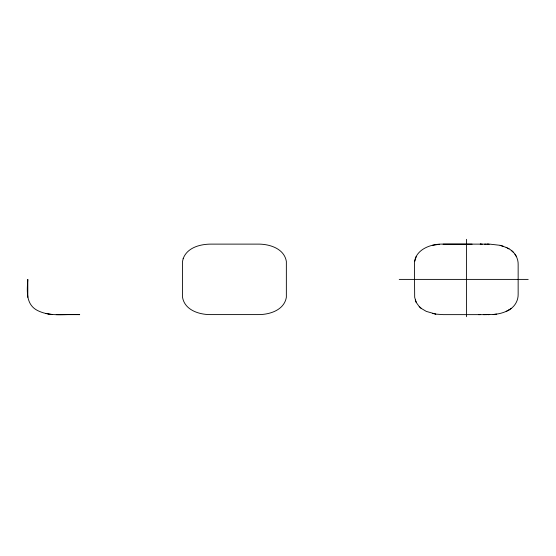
<?xml version="1.0" encoding="UTF-8"?>
<svg xmlns="http://www.w3.org/2000/svg" width="556" height="556" viewBox="0 0 556 556"><rect width="100%" height="100%" fill="white"/><g stroke="black" fill="none" stroke-linecap="round" stroke-linejoin="round"><path stroke-width="0.83" d="M480.398 244.133L443.09 244.119C430.685 243.653 414.081 249.804 414.422 264.559L414.679 297.349L416.235 302.443L419.259 306.627L421.281 308.427L419.287 306.606M432.415 313.41L435.786 314.105L426.299 311.395L421.281 308.427M506.377 247.489L500.115 245.321L489.947 244.153M27.8 297.356L27.8 279.397C26.903 292.108 25.673 305.883 39.455 311.395C52.118 316.892 66.366 313.779 79.71 314.64L56.232 314.633M435.786 314.105L443.076 314.633L480.217 314.64M500.101 245.356L503.277 246.259M414.686 261.396L416.284 256.316M508.872 310.039C514.585 306.856 518.331 300.81 518.15 294.2L518.157 264.6C518.373 257.831 514.321 251.43 508.219 248.407M511.207 308.413C505.154 312.958 497.405 314.529 490.017 314.585M416.27 302.429L415.29 300.018M506.203 311.416L508.872 310.039M516.281 256.351L514.939 254.161M432.429 245.342L439.358 244.292M493.172 314.508L496.71 314.119M489.718 314.626L489.287 314.592M488.46 314.592L488.967 314.633L488.251 314.633M488.71 314.633L489.085 314.633M485.207 314.599L486.597 314.599M486.291 314.633L487.834 314.592M487.626 314.592L488.46 314.633M443.09 244.16L472.093 244.167M399.229 279.397L528.2 279.397M478.396 314.64L485.207 314.633M483.484 314.64L486.444 314.633M486.882 244.14L487.779 244.181M484.651 244.14L487.292 244.181M485.826 244.181L480.301 244.133M481.357 244.174L482.26 244.174M481.1 244.133L480.599 244.133M488.926 244.147L489.433 244.188M489.092 244.147L487.695 244.147M487.779 244.147L488.675 244.188M480.266 244.133L480.745 244.174M48.942 314.105L52.493 314.494M45.564 313.452L48.956 314.064M507.704 248.178L508.865 248.782M506.224 247.371L508.886 248.747M506.21 247.406L506.877 247.754M511.221 250.374L513.251 252.167M466.547 239.316L466.547 316.684M183.146 258.728L182.535 261.403L182.535 297.314C184.738 310.276 199.521 314.772 210.967 314.599L257.921 314.599C269.368 314.772 284.151 310.276 286.354 297.314L286.354 261.403C284.151 248.442 269.368 243.945 257.921 244.119L210.967 244.119C200.264 244.133 187.15 247.517 183.146 258.728"/></g></svg>
